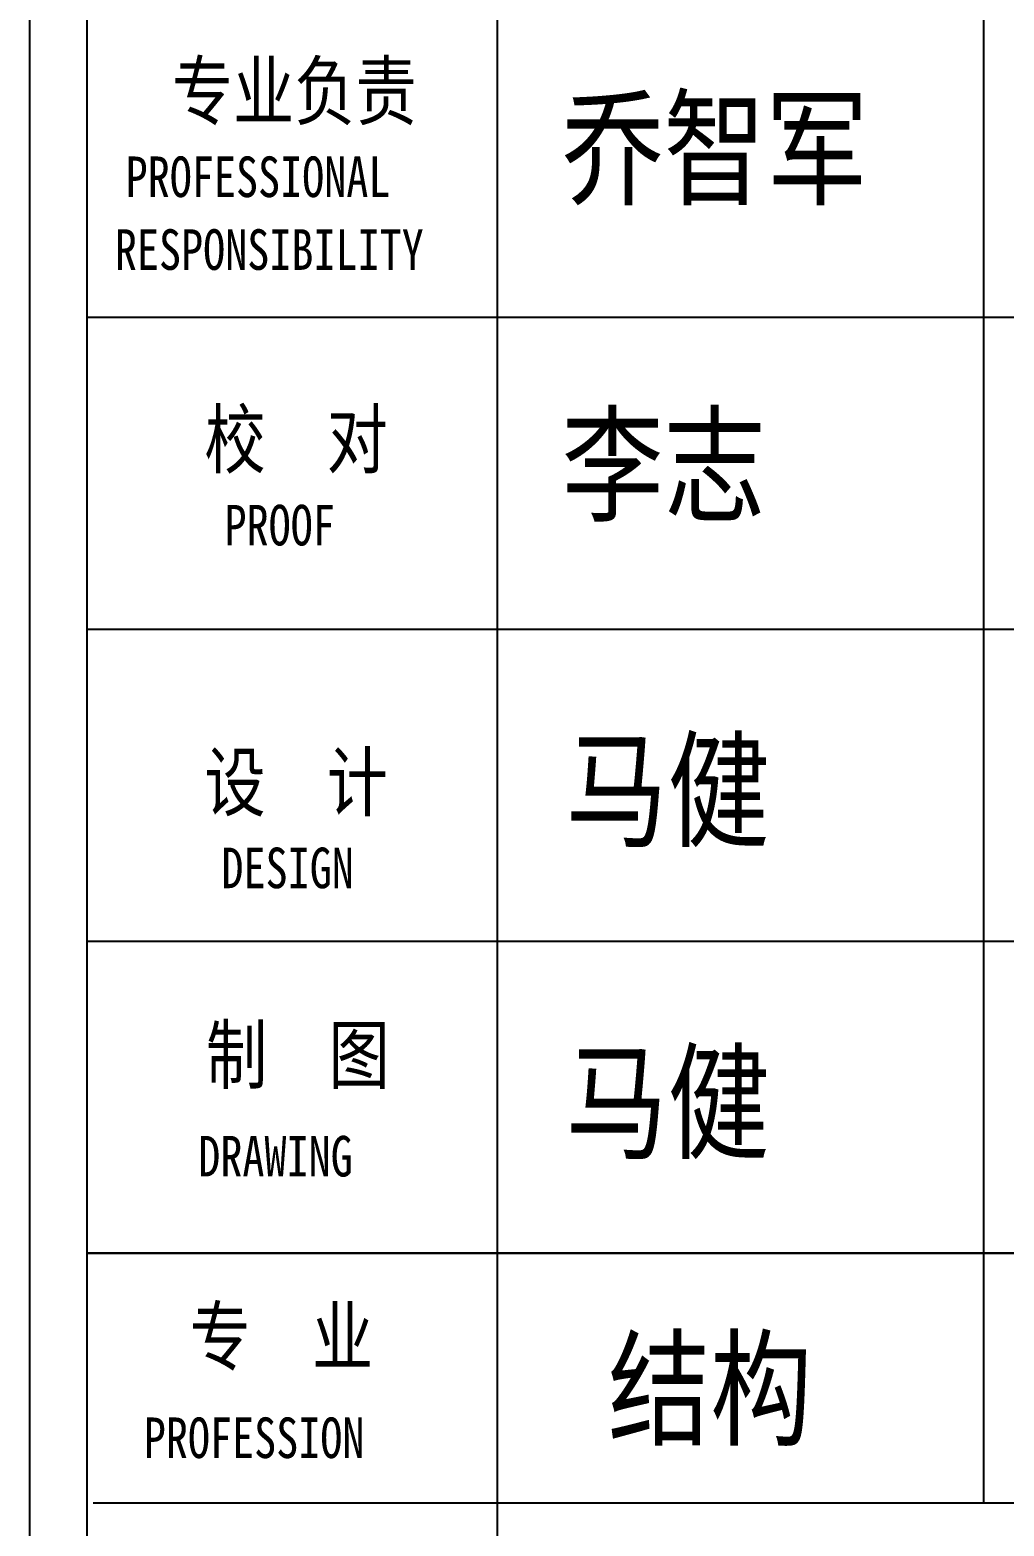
# Model space of a CAD drawing. Header units: inches. Extents: x 18712 to 314639, y 0 to 420500.
# Drawn here: x 131212 to 134335, y 172489 to 177284 of the extents above; entities that cross this region are included whole.
import ezdxf
from ezdxf.enums import TextEntityAlignment as Align

# ---------------------------------------------------------------- set-up
doc = ezdxf.new("R2010")
doc.units = ezdxf.units.IN
doc.header["$LTSCALE"] = 1000
doc.header["$MEASUREMENT"] = 0
doc.layers.get('0').update_dxf_attribs({"true_color": 0xffffff})
for name, color, linetype, true_color in [('TK', 7, 'Continuous', 0xffffff), ('TK-TEXT', 4, 'Continuous', 0x00ffff), ('ZG-图号', 2, 'Continuous', 0xffff00), ('ZG-图名', 1, 'Continuous', 0xff0000)]:
    doc.layers.add(name, color=color, linetype=linetype, true_color=true_color)
doc.styles.add('-宋体', font='simsun.ttc', dxfattribs={"height": 0.2, "bigfont": 'gbcbig.shx'})

# ---------------------------------------------------------------- blocks, each defined once
blk = doc.blocks.new('A$C6f5e09ec')
at = {"color": 7, "lineweight": -3, "true_color": 0xffffff}
for p, q in [((183.2, -81774.7), (183.2, -64560.2)), ((1498, -70937.2), (1498, -77937.2)), ((1498, -77937.2), (1498, -79537.2))]:
    blk.add_line(p, q, dxfattribs=at)
at = {"layer": 'TK', "lineweight": -3}
for p, q in [((0, -82054.3), (0, 0)), ((3057.2, -70937.2), (3057.2, -77937.2)), ((183.2, -74937.2), (5290.1, -74937.2)), ((183.2, -74937.2), (5290.1, -74937.2)), ((183.2, -75937.2), (5290.1, -75937.2)), ((183.2, -75937.2), (5290.1, -75937.2)), ((183.2, -76937.2), (5290.1, -76937.2)), ((183.2, -76937.2), (5290.1, -76937.2)), ((5290.1, -77937.2), (183.2, -77937.2)), ((183.2, -77937.2), (5290.1, -77937.2)), ((183.2, -77937.2), (5290.1, -77937.2)), ((203.2, -77937.2), (5310.1, -77937.2)), ((403.2, -77937.2), (5310.1, -77937.2)), ((3057.2, -77937.2), (3057.2, -78737.2)), ((203.2, -78737.2), (5310.1, -78737.2)), ((403.2, -78737.2), (5310.1, -78737.2))]:
    blk.add_line(p, q, dxfattribs=at)
at = {"layer": 'TK', "color": 7, "true_color": 0xffffff, "style": '-宋体', "width": 0.8}
for s, height, p in [('专业负责', 180, (454.9, -74301.8)), ('PROFESSIONAL', 130.001, (306.9, -74551.8)), ('RESPONSIBILITY', 130.001, (272.3, -74785.1)), ('校  对', 180, (559.2, -75418.4)), ('PROOF', 130.01, (623.9, -75668.4)), ('设  计', 180, (559.2, -76516.9)), ('DESIGN', 130.01, (614, -76766.9)), ('制  图', 180, (564.5, -77390.9)), ('DRAWING', 130.01, (539.7, -77690.9)), ('专  业', 180, (511.8, -78293.4)), ('PROFESSION', 130, (365.1, -78593.4))]:
    blk.add_text(s, height=height, dxfattribs=at).set_placement(p)
at = {"layer": 'TK-TEXT', "style": '-宋体', "width": 0.8}
for s, p in [('乔智军', (1704.7, -74545.5)), ('李志', (1704.7, -75560.7)), ('马健', (1717.2, -76602.9)), ('马健', (1717.2, -77602.9))]:
    blk.add_text(s, height=300, dxfattribs=at).set_placement(p)
for tag, p, height in [('若羌县文化体育广播电视和旅游局', (1802.8, -65292.4), 189), ('巴州米兰长城国家文化公园建设项目', (1722.9, -66432.8), 189), ('结构', (1853.5, -78521.8), 300), ('1:100', (4296.1, -78521.8), 300), ('2022.07', (1479.6, -80877.4), 300), ('A', (4650.8, -80873.2), 300)]:
    blk.add_attdef(tag, p, '', height=height, dxfattribs=at)
blk.add_attdef('QFAHJJ-2022-012', text='', height=300, dxfattribs=at).set_placement((3356.7, -67621.3), align=Align.CENTER)
at = {"layer": 'ZG-图号', "style": '-宋体', "width": 0.8}
blk.add_attdef('结施-03', (1804.7, -79277.2), '', height=300, dxfattribs=at)
at = {"layer": 'ZG-图名', "style": '-宋体', "width": 0.8}
blk.add_attdef('框架柱平面布置图', (1991.3, -69635.1), '', height=300, dxfattribs=at)

msp = doc.modelspace()

# ---------------------------------------------------------------- block references
ref = msp.add_blockref('A$C6f5e09ec', (131212.2, 251300))
ref.add_attrib('结构', '结构', (133065.8, 172778.2), dxfattribs={"layer": 'TK-TEXT', "height": 300, "style": '-宋体', "width": 0.8})

doc.saveas('drawing.dxf')
